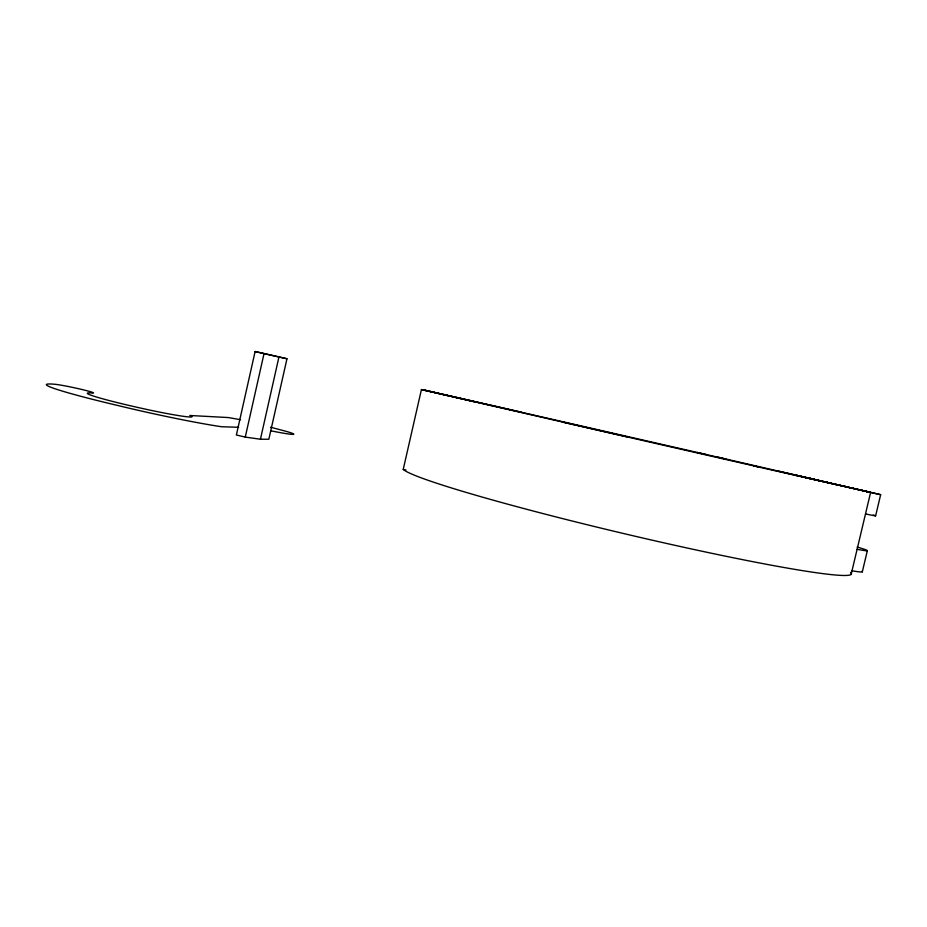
<?xml version="1.0" encoding="UTF-8"?>
<svg xmlns="http://www.w3.org/2000/svg" width="927" height="927" viewBox="0 0 927 927"><rect width="100%" height="100%" fill="white"/><g stroke="black" fill="none" stroke-linecap="round" stroke-linejoin="round"><path stroke-width="1.39" d="M255.11 351.542L236.373 434.995L245.261 437.104L260.441 439.224L268.842 439.247L286.964 358.772L255.11 351.542L286.964 358.772M245.261 437.104L264.033 353.593M260.441 439.224L278.946 356.976M850.499 572.411A230.661 13.024 13.3 0 1 646.467 538.865A230.661 13.024 13.3 0 1 403.233 469.41L421.426 389.56L475.308 401.982M851.171 574.3L870.592 492.48L847.313 487.069M862.319 571.82L867.348 550.684M875.621 515.864L880.65 494.682L851.368 487.938M238.645 427.277L221.611 426.744A87.347 4.647 12.3 0 1 118.482 405.655A107.011 5.597 12.3 0 1 53.465 388.228A103.326 5.411 12.2 0 1 55.145 384.299A20.487 1.031 12.1 0 1 80.325 389.12A20.487 1.031 12.1 0 1 92.712 393.06L90.823 392.932A62.41 3.256 12.2 0 0 151.622 410.476A45.759 2.422 12.2 0 0 189.85 415.493L228.366 417.556L240.545 419.711M880.65 494.682L753.57 465.887M403.233 469.41L406.003 470.012M705.876 454.427L424.52 390.14L521.31 412.191M838.182 484.914L846.977 486.918M850.395 487.787L806.791 477.741L808.46 478.135M628.367 437.173L421.426 389.56M814.033 479.363L793.744 474.751L838.286 485.053L835.505 484.381M759.352 467.15L562.26 422.052M855.702 488.992L867.266 491.611L858.773 489.641M864.868 491.101L870.708 492.434M776.27 470.638L818.309 480.36M717.081 456.999L848.564 487.289M802.492 476.791L831.484 483.442M812.909 479.166L819.758 480.742M697.162 452.457L725.968 459.074M843.466 486.119L857.973 489.444M825.876 482.167L829.92 483.094M809.642 478.413L811.125 478.761M270.522 427.196L285.365 431.136A34.82 1.75 12.5 0 1 270.603 430.754M861.925 571.275A44.519 2.317 13.7 0 1 852.11 570.777M873.199 515.041A44.566 0.672 13.1 0 1 865.598 513.94M857.197 547.069A44.542 1.692 13.5 0 1 857.197 549.305"/></g></svg>
